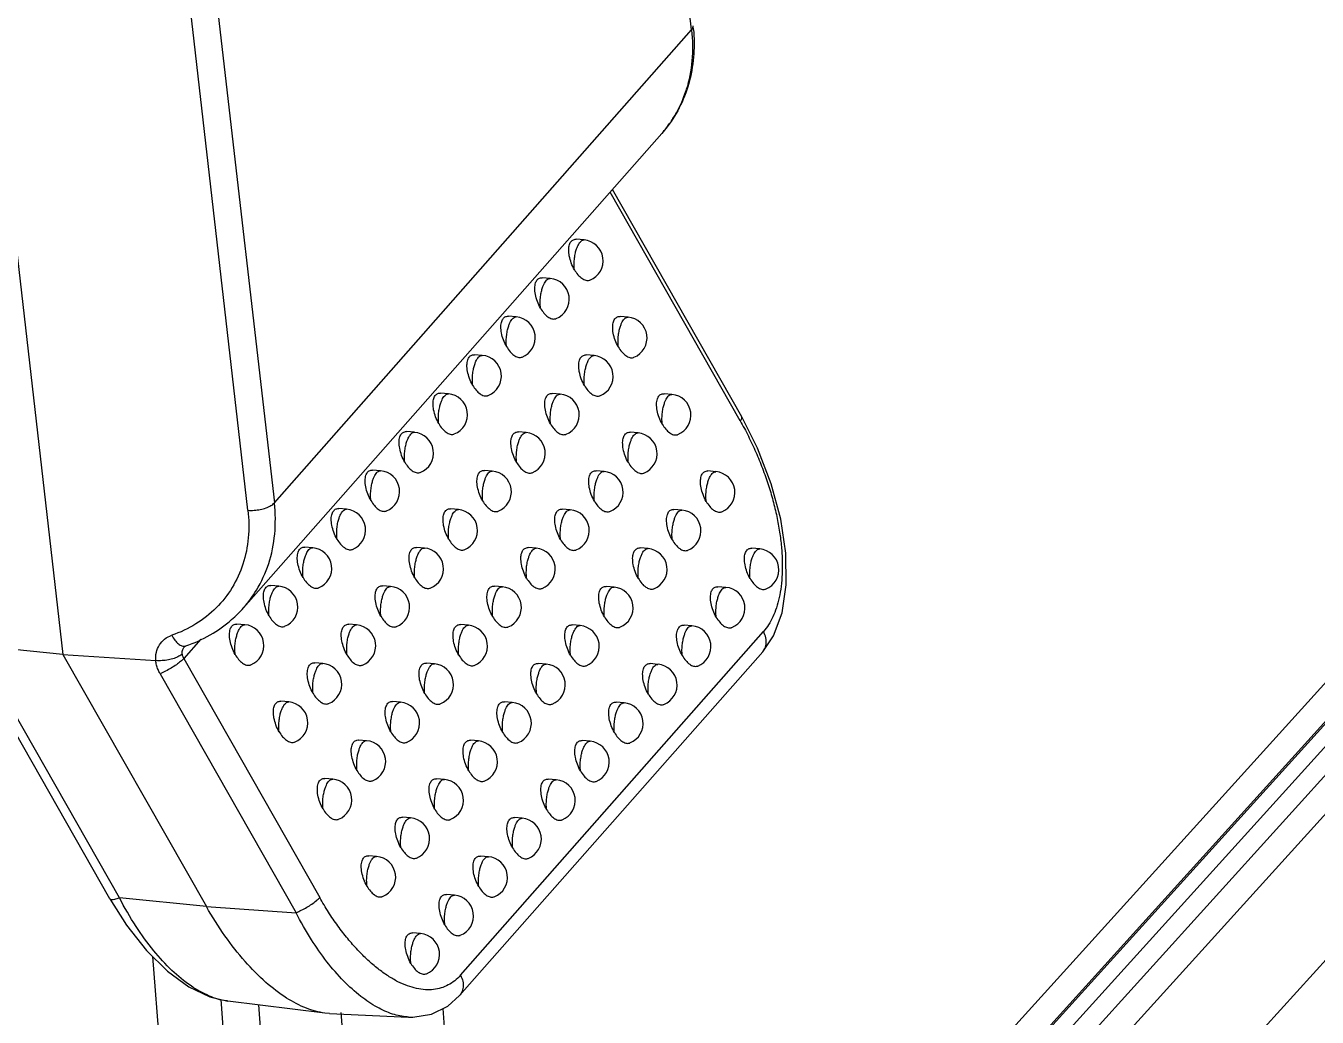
# Model space of a CAD drawing. Header units: millimetres. Extents: x -1995 to -555, y 489 to 1011.
# Drawn here: x -854.98 to -833.27, y 672.83 to 689.49 of the extents above; entities that cross this region are included whole.
import ezdxf

# ---------------------------------------------------------------- set-up
doc = ezdxf.new("R2010")
doc.units = ezdxf.units.MM

msp = doc.modelspace()

# ---------------------------------------------------------------- linework, layer by layer
at = {"color": 7, "linetype": 'Continuous'}
for p, q in [((-843.79, 689.427), (-845.286, 702.46)), ((-865.265, 640.75), (-816.752, 694.341)), ((-851.247, 681.349), (-852.743, 694.383)), ((-852.299, 694.506), (-850.803, 681.474)), ((-818.271, 694.182), (-865.44, 642.076)), ((-817.825, 694.29), (-865.396, 641.74)), ((-817.509, 694.158), (-865.341, 641.319)), ((-818.555, 693.904), (-865.444, 642.107)), ((-856.08, 693.936), (-854.357, 678.926)), ((-865.519, 642.676), (-819.311, 693.721)), ((-864.982, 638.603), (-816.546, 692.109)), ((-850.803, 681.474), (-843.79, 689.427)), ((-851.32, 679.711), (-844.288, 687.686)), ((-842.945, 682.919), (-845.119, 686.743)), ((-842.972, 682.854), (-845.159, 686.698)), ((-845.596, 685.894), (-845.729, 685.905)), ((-846.166, 685.247), (-846.299, 685.258)), ((-846.736, 684.6), (-846.869, 684.611)), ((-844.857, 684.595), (-844.99, 684.607)), ((-847.307, 683.953), (-847.44, 683.965)), ((-845.427, 683.949), (-845.561, 683.96)), ((-847.877, 683.307), (-848.01, 683.318)), ((-845.998, 683.302), (-846.131, 683.313)), ((-844.119, 683.297), (-844.252, 683.308)), ((-842.678, 682.391), (-842.945, 682.919)), ((-848.447, 682.66), (-848.581, 682.671)), ((-846.568, 682.655), (-846.701, 682.666)), ((-844.689, 682.65), (-844.822, 682.661)), ((-849.018, 682.013), (-849.151, 682.024)), ((-847.139, 682.008), (-847.272, 682.019)), ((-845.259, 682.003), (-845.392, 682.014)), ((-843.38, 681.998), (-843.513, 682.01)), ((-849.588, 681.366), (-849.721, 681.377)), ((-847.709, 681.361), (-847.842, 681.372)), ((-845.83, 681.356), (-845.963, 681.368)), ((-843.951, 681.351), (-844.084, 681.363)), ((-850.159, 680.719), (-850.292, 680.73)), ((-848.279, 680.714), (-848.412, 680.726)), ((-846.4, 680.71), (-846.533, 680.721)), ((-844.521, 680.705), (-844.654, 680.716)), ((-842.642, 680.7), (-842.775, 680.711)), ((-850.729, 680.072), (-850.862, 680.084)), ((-848.85, 680.068), (-848.983, 680.079)), ((-846.97, 680.063), (-847.104, 680.074)), ((-845.091, 680.058), (-845.224, 680.069)), ((-843.212, 680.053), (-843.345, 680.064)), ((-851.299, 679.426), (-851.432, 679.437)), ((-849.42, 679.421), (-849.553, 679.432)), ((-847.541, 679.416), (-847.674, 679.427)), ((-845.662, 679.411), (-845.795, 679.422)), ((-843.782, 679.406), (-843.915, 679.417)), ((-852.038, 679.183), (-852.326, 678.857)), ((-847.675, 673.532), (-842.579, 679.31)), ((-854.357, 678.926), (-856.059, 679.1)), ((-854.357, 678.926), (-851.945, 674.686)), ((-854.357, 678.926), (-852.796, 678.822)), ((-852.315, 679.054), (-852.315, 679.055)), ((-847.689, 673.192), (-842.593, 678.97)), ((-852.326, 678.857), (-850.04, 674.839)), ((-849.99, 678.774), (-850.124, 678.785)), ((-848.111, 678.769), (-848.244, 678.78)), ((-846.232, 678.764), (-846.365, 678.775)), ((-844.353, 678.759), (-844.486, 678.771)), ((-852.724, 678.602), (-850.439, 674.584)), ((-853.569, 674.817), (-855.534, 678.272)), ((-853.408, 674.835), (-855.373, 678.29)), ((-850.561, 678.127), (-850.694, 678.138)), ((-848.682, 678.122), (-848.815, 678.133)), ((-846.802, 678.117), (-846.935, 678.129)), ((-844.923, 678.112), (-845.056, 678.124)), ((-849.252, 677.475), (-849.385, 677.487)), ((-847.373, 677.471), (-847.506, 677.482)), ((-845.494, 677.466), (-845.627, 677.477)), ((-849.822, 676.829), (-849.955, 676.84)), ((-847.943, 676.824), (-848.076, 676.835)), ((-846.064, 676.819), (-846.197, 676.83)), ((-848.513, 676.177), (-848.647, 676.188)), ((-846.634, 676.172), (-846.767, 676.183)), ((-849.084, 675.53), (-849.217, 675.541)), ((-847.205, 675.525), (-847.338, 675.536)), ((-851.945, 674.686), (-853.408, 674.835)), ((-847.775, 674.878), (-847.908, 674.89)), ((-851.945, 674.685), (-850.439, 674.584)), ((-848.345, 674.232), (-848.478, 674.243)), ((-852.849, 673.846), (-851.657, 657.989)), ((-851.703, 673.125), (-850.649, 659.103)), ((-849.955, 672.897), (-851.587, 673.098)), ((-850.065, 659.748), (-851.064, 673.033)), ((-849.877, 672.891), (-849.955, 672.897)), ((-849.877, 672.891), (-848.545, 672.829)), ((-849.685, 672.905), (-848.8, 661.145)), ((-847.208, 662.903), (-847.966, 672.975))]:
    msp.add_line(p, q, dxfattribs=at)
for points in [[(-842.593, 678.97), (-842.413, 679.236), (-842.267, 679.626), (-842.196, 680.096), (-842.203, 680.627), (-842.289, 681.201), (-842.448, 681.796), (-842.678, 682.391)], [(-852.315, 679.054), (-852.311, 679.059), (-852.297, 679.067), (-852.293, 679.068)], [(-853.569, 674.817), (-853.29, 674.375), (-852.955, 673.95), (-852.602, 673.601), (-852.242, 673.339), (-851.886, 673.169), (-851.587, 673.097)], [(-848.546, 672.829), (-848.472, 672.828), (-848.16, 672.879), (-847.888, 673.014), (-847.689, 673.192)]]:
    msp.add_lwpolyline(points, dxfattribs=at)
for centre, radius, start, end in [((-846.511, 689.179), 2.765, 5.1708, 6.5408), ((-845.866, 689.043), 2.084, 331.0359, 341.9471), ((-845.928, 689.065), 2.15, 341.8912, 342.5588), ((-845.776, 688.995), 1.982, 325.642, 330.9786), ((-845.766, 688.988), 1.97, 318.6183, 325.645), ((-845.625, 685.545), 0.35, 291.4198, 85.1781), ((-846.195, 684.898), 0.35, 291.4198, 85.1781), ((-846.766, 684.251), 0.35, 291.4198, 85.1781), ((-844.887, 684.247), 0.35, 291.4198, 85.1781), ((-847.336, 683.605), 0.35, 291.4198, 85.1781), ((-845.457, 683.6), 0.35, 291.4198, 85.1781), ((-847.906, 682.958), 0.35, 291.4198, 85.1781), ((-846.027, 682.953), 0.35, 291.4198, 85.1781), ((-844.148, 682.948), 0.35, 291.4198, 85.1781), ((-848.477, 682.311), 0.35, 291.4198, 85.1781), ((-846.598, 682.306), 0.35, 291.4198, 85.1781), ((-844.718, 682.301), 0.35, 291.4198, 85.1781), ((-849.047, 681.664), 0.35, 291.4198, 85.1781), ((-847.168, 681.659), 0.35, 291.4198, 85.1781), ((-845.289, 681.654), 0.35, 291.4198, 85.1781), ((-843.41, 681.65), 0.35, 291.4198, 85.1781), ((-849.618, 681.017), 0.35, 291.4198, 85.1781), ((-847.738, 681.012), 0.35, 291.4198, 85.1781), ((-845.859, 681.008), 0.35, 291.4198, 85.1781), ((-843.98, 681.003), 0.35, 291.4198, 85.1781), ((-850.188, 680.37), 0.35, 291.4198, 85.1781), ((-848.309, 680.366), 0.35, 291.4198, 85.1781), ((-846.43, 680.361), 0.35, 291.4198, 85.1781), ((-844.55, 680.356), 0.35, 291.4198, 85.1781), ((-842.671, 680.351), 0.35, 291.4198, 85.1781), ((-850.758, 679.724), 0.35, 291.4198, 85.1781), ((-848.879, 679.719), 0.35, 291.4198, 85.1781), ((-847, 679.714), 0.35, 291.4198, 85.1781), ((-845.121, 679.709), 0.35, 291.4198, 85.1781), ((-843.241, 679.704), 0.35, 291.4198, 85.1781), ((-851.329, 679.077), 0.35, 291.4198, 85.1781), ((-849.449, 679.072), 0.35, 291.4198, 85.1781), ((-847.57, 679.067), 0.35, 291.4198, 85.1781), ((-845.691, 679.062), 0.35, 291.4198, 85.1781), ((-843.812, 679.057), 0.35, 291.4198, 85.1781), ((-850.02, 678.425), 0.35, 291.4198, 85.1781), ((-848.141, 678.42), 0.35, 291.4198, 85.1781), ((-846.261, 678.415), 0.35, 291.4198, 85.1781), ((-844.382, 678.411), 0.35, 291.4198, 85.1781), ((-850.59, 677.778), 0.35, 291.4198, 85.1781), ((-848.711, 677.773), 0.35, 291.4198, 85.1781), ((-846.832, 677.769), 0.35, 291.4198, 85.1781), ((-844.953, 677.764), 0.35, 291.4198, 85.1781), ((-849.281, 677.127), 0.35, 291.4198, 85.1781), ((-847.402, 677.122), 0.35, 291.4198, 85.1781), ((-845.523, 677.117), 0.35, 291.4198, 85.1781), ((-849.852, 676.48), 0.35, 291.4198, 85.1781), ((-847.973, 676.475), 0.35, 291.4198, 85.1781), ((-846.093, 676.47), 0.35, 291.4198, 85.1781), ((-848.543, 675.828), 0.35, 291.4198, 85.1781), ((-846.664, 675.823), 0.35, 291.4198, 85.1781), ((-849.113, 675.181), 0.35, 291.4198, 85.1781), ((-847.234, 675.176), 0.35, 291.4198, 85.1781), ((-847.804, 674.53), 0.35, 291.4198, 85.1781), ((-848.375, 673.883), 0.35, 291.4198, 85.1781)]:
    msp.add_arc(centre, radius, start, end, dxfattribs=at)
for points, start_tangent, end_tangent in [([(-843.757, 689.428), (-843.751, 689.023), (-843.822, 688.575), (-843.972, 688.163), (-844.196, 687.797), (-844.29, 687.684)], (0.090103, -0.995932), (-0.662407, -0.749144)), ([(-843.79, 689.427), (-843.782, 688.905), (-843.877, 688.421)], (0.113988, -0.993482), (-0.29973, -0.954024)), ([(-843.79, 689.427), (-843.765, 689.474), (-843.764, 689.494)], (0.661388, 0.750044), (-0.118941, 0.992901)), ([(-845.758, 685.394), (-845.811, 685.507), (-845.844, 685.625), (-845.854, 685.732), (-845.84, 685.819), (-845.808, 685.876), (-845.759, 685.903), (-845.729, 685.905)], (-0.494358, 0.869258), (0.996201, -0.087083)), ([(-845.758, 685.394), (-845.763, 685.493), (-845.756, 685.591), (-845.742, 685.675), (-845.723, 685.743), (-845.702, 685.794), (-845.681, 685.833), (-845.658, 685.864), (-845.632, 685.885), (-845.602, 685.894), (-845.596, 685.894)], (-0.109024, 0.994039), (0.996379, -0.085018)), ([(-846.328, 684.747), (-846.381, 684.86), (-846.414, 684.978), (-846.424, 685.086), (-846.411, 685.172), (-846.378, 685.229), (-846.33, 685.257), (-846.299, 685.258)], (-0.494358, 0.869258), (0.996201, -0.087083)), ([(-846.328, 684.747), (-846.333, 684.847), (-846.327, 684.944), (-846.312, 685.028), (-846.293, 685.096), (-846.273, 685.147), (-846.251, 685.187), (-846.228, 685.217), (-846.202, 685.238), (-846.173, 685.247), (-846.166, 685.247)], (-0.109024, 0.994039), (0.996379, -0.085018)), ([(-845.758, 685.394), (-845.699, 685.31), (-845.633, 685.249), (-845.567, 685.216), (-845.506, 685.216), (-845.497, 685.219)], (0.494358, -0.869258), (0.928228, 0.372011)), ([(-846.899, 684.101), (-846.952, 684.214), (-846.985, 684.331), (-846.994, 684.439), (-846.981, 684.525), (-846.948, 684.582), (-846.9, 684.61), (-846.869, 684.611)], (-0.494358, 0.869258), (0.996201, -0.087083)), ([(-846.899, 684.101), (-846.904, 684.2), (-846.897, 684.297), (-846.882, 684.381), (-846.863, 684.449), (-846.843, 684.501), (-846.822, 684.54), (-846.798, 684.57), (-846.773, 684.591), (-846.743, 684.6), (-846.736, 684.6)], (-0.109024, 0.994039), (0.996379, -0.085018)), ([(-846.328, 684.747), (-846.27, 684.663), (-846.204, 684.602), (-846.137, 684.57), (-846.076, 684.569), (-846.068, 684.572)], (0.494358, -0.869258), (0.928228, 0.372011)), ([(-845.02, 684.096), (-845.072, 684.209), (-845.105, 684.326), (-845.115, 684.434), (-845.102, 684.52), (-845.069, 684.578), (-845.021, 684.605), (-844.99, 684.607)], (-0.494358, 0.869258), (0.996201, -0.087083)), ([(-845.02, 684.096), (-845.024, 684.195), (-845.018, 684.292), (-845.003, 684.376), (-844.984, 684.444), (-844.964, 684.496), (-844.942, 684.535), (-844.919, 684.565), (-844.893, 684.586), (-844.864, 684.595), (-844.857, 684.595)], (-0.109024, 0.994039), (0.996379, -0.085018)), ([(-847.469, 683.454), (-847.522, 683.567), (-847.555, 683.685), (-847.565, 683.792), (-847.552, 683.878), (-847.519, 683.936), (-847.47, 683.963), (-847.44, 683.965)], (-0.494358, 0.869258), (0.996201, -0.087083)), ([(-847.469, 683.454), (-847.474, 683.553), (-847.467, 683.651), (-847.453, 683.735), (-847.434, 683.802), (-847.413, 683.854), (-847.392, 683.893), (-847.369, 683.923), (-847.343, 683.944), (-847.314, 683.954), (-847.307, 683.953)], (-0.109024, 0.994039), (0.996379, -0.085018)), ([(-846.899, 684.101), (-846.84, 684.016), (-846.774, 683.955), (-846.708, 683.923), (-846.647, 683.923), (-846.638, 683.926)], (0.494358, -0.869258), (0.928228, 0.372011)), ([(-845.59, 683.449), (-845.643, 683.562), (-845.676, 683.68), (-845.686, 683.787), (-845.672, 683.873), (-845.64, 683.931), (-845.591, 683.958), (-845.561, 683.96)], (-0.494358, 0.869258), (0.996201, -0.087083)), ([(-845.59, 683.449), (-845.595, 683.548), (-845.588, 683.646), (-845.573, 683.73), (-845.554, 683.797), (-845.534, 683.849), (-845.513, 683.888), (-845.49, 683.918), (-845.464, 683.939), (-845.434, 683.949), (-845.427, 683.949)], (-0.109024, 0.994039), (0.996379, -0.085018)), ([(-845.02, 684.096), (-844.961, 684.011), (-844.895, 683.95), (-844.828, 683.918), (-844.767, 683.918), (-844.759, 683.921)], (0.494358, -0.869258), (0.928228, 0.372011)), ([(-848.04, 682.807), (-848.092, 682.92), (-848.125, 683.038), (-848.135, 683.145), (-848.122, 683.231), (-848.089, 683.289), (-848.041, 683.316), (-848.01, 683.318)], (-0.494358, 0.869258), (0.996201, -0.087083)), ([(-848.04, 682.807), (-848.044, 682.906), (-848.038, 683.004), (-848.023, 683.088), (-848.004, 683.155), (-847.984, 683.207), (-847.962, 683.246), (-847.939, 683.276), (-847.913, 683.297), (-847.884, 683.307), (-847.877, 683.307)], (-0.109024, 0.994039), (0.996379, -0.085018)), ([(-847.469, 683.454), (-847.41, 683.369), (-847.345, 683.308), (-847.278, 683.276), (-847.217, 683.276), (-847.208, 683.279)], (0.494358, -0.869258), (0.928228, 0.372011)), ([(-846.16, 682.802), (-846.213, 682.915), (-846.246, 683.033), (-846.256, 683.14), (-846.243, 683.227), (-846.21, 683.284), (-846.162, 683.311), (-846.131, 683.313)], (-0.494358, 0.869258), (0.996201, -0.087083)), ([(-846.16, 682.802), (-846.165, 682.901), (-846.158, 682.999), (-846.144, 683.083), (-846.125, 683.151), (-846.104, 683.202), (-846.083, 683.241), (-846.06, 683.271), (-846.034, 683.293), (-846.005, 683.302), (-845.998, 683.302)], (-0.109024, 0.994039), (0.996379, -0.085018)), ([(-845.59, 683.449), (-845.531, 683.364), (-845.465, 683.303), (-845.399, 683.271), (-845.338, 683.271), (-845.329, 683.274)], (0.494358, -0.869258), (0.928228, 0.372011)), ([(-844.281, 682.797), (-844.334, 682.91), (-844.367, 683.028), (-844.377, 683.135), (-844.363, 683.222), (-844.331, 683.279), (-844.282, 683.306), (-844.252, 683.308)], (-0.494358, 0.869258), (0.996201, -0.087083)), ([(-844.281, 682.797), (-844.286, 682.896), (-844.279, 682.994), (-844.265, 683.078), (-844.246, 683.146), (-844.225, 683.197), (-844.204, 683.236), (-844.181, 683.267), (-844.155, 683.288), (-844.125, 683.297), (-844.119, 683.297)], (-0.109024, 0.994039), (0.996379, -0.085018)), ([(-848.04, 682.807), (-847.981, 682.722), (-847.915, 682.661), (-847.848, 682.629), (-847.787, 682.629), (-847.779, 682.632)], (0.494358, -0.869258), (0.928228, 0.372011)), ([(-842.972, 682.854), (-842.945, 682.894), (-842.945, 682.919)], (0.661388, 0.750044), (-0.419893, 0.907574)), ([(-842.972, 682.854), (-842.834, 682.596), (-842.708, 682.328), (-842.597, 682.055), (-842.5, 681.782), (-842.42, 681.511), (-842.356, 681.243), (-842.309, 680.984), (-842.278, 680.736), (-842.264, 680.499), (-842.266, 680.277), (-842.284, 680.07), (-842.316, 679.881), (-842.362, 679.71), (-842.422, 679.557), (-842.495, 679.423), (-842.579, 679.31)], (0.494342, -0.869268), (-0.661387, -0.750045)), ([(-848.61, 682.16), (-848.663, 682.273), (-848.696, 682.391), (-848.706, 682.498), (-848.692, 682.585), (-848.659, 682.642), (-848.611, 682.669), (-848.581, 682.671)], (-0.494358, 0.869258), (0.996201, -0.087083)), ([(-848.61, 682.16), (-848.615, 682.259), (-848.608, 682.357), (-848.593, 682.441), (-848.574, 682.509), (-848.554, 682.56), (-848.533, 682.599), (-848.509, 682.629), (-848.484, 682.651), (-848.454, 682.66), (-848.447, 682.66)], (-0.109024, 0.994039), (0.996379, -0.085018)), ([(-846.731, 682.155), (-846.783, 682.268), (-846.817, 682.386), (-846.826, 682.493), (-846.813, 682.58), (-846.78, 682.637), (-846.732, 682.664), (-846.701, 682.666)], (-0.494358, 0.869258), (0.996201, -0.087083)), ([(-846.731, 682.155), (-846.735, 682.254), (-846.729, 682.352), (-846.714, 682.436), (-846.695, 682.504), (-846.675, 682.555), (-846.653, 682.594), (-846.63, 682.625), (-846.604, 682.646), (-846.575, 682.655), (-846.568, 682.655)], (-0.109024, 0.994039), (0.996379, -0.085018)), ([(-846.16, 682.802), (-846.101, 682.717), (-846.036, 682.656), (-845.969, 682.624), (-845.908, 682.624), (-845.899, 682.627)], (0.494358, -0.869258), (0.928228, 0.372011)), ([(-844.851, 682.15), (-844.904, 682.263), (-844.937, 682.381), (-844.947, 682.488), (-844.934, 682.575), (-844.901, 682.632), (-844.853, 682.659), (-844.822, 682.661)], (-0.494358, 0.869258), (0.996201, -0.087083)), ([(-844.851, 682.15), (-844.856, 682.25), (-844.85, 682.347), (-844.835, 682.431), (-844.816, 682.499), (-844.796, 682.55), (-844.774, 682.589), (-844.751, 682.62), (-844.725, 682.641), (-844.696, 682.65), (-844.689, 682.65)], (-0.109024, 0.994039), (0.996379, -0.085018)), ([(-844.281, 682.797), (-844.222, 682.713), (-844.156, 682.652), (-844.09, 682.619), (-844.029, 682.619), (-844.02, 682.622)], (0.494358, -0.869258), (0.928228, 0.372011)), ([(-848.61, 682.16), (-848.551, 682.076), (-848.485, 682.014), (-848.419, 681.982), (-848.358, 681.982), (-848.349, 681.985)], (0.494358, -0.869258), (0.928228, 0.372011)), ([(-846.731, 682.155), (-846.672, 682.071), (-846.606, 682.01), (-846.539, 681.977), (-846.479, 681.977), (-846.47, 681.98)], (0.494358, -0.869258), (0.928228, 0.372011)), ([(-849.18, 681.513), (-849.233, 681.626), (-849.266, 681.744), (-849.276, 681.851), (-849.263, 681.938), (-849.23, 681.995), (-849.181, 682.022), (-849.151, 682.024)], (-0.494358, 0.869258), (0.996201, -0.087083)), ([(-849.18, 681.513), (-849.185, 681.612), (-849.178, 681.71), (-849.164, 681.794), (-849.145, 681.862), (-849.124, 681.913), (-849.103, 681.952), (-849.08, 681.983), (-849.054, 682.004), (-849.025, 682.013), (-849.018, 682.013)], (-0.109024, 0.994039), (0.996379, -0.085018)), ([(-847.301, 681.508), (-847.354, 681.621), (-847.387, 681.739), (-847.397, 681.847), (-847.383, 681.933), (-847.351, 681.99), (-847.302, 682.018), (-847.272, 682.019)], (-0.494358, 0.869258), (0.996201, -0.087083)), ([(-847.301, 681.508), (-847.306, 681.608), (-847.299, 681.705), (-847.285, 681.789), (-847.266, 681.857), (-847.245, 681.908), (-847.224, 681.948), (-847.201, 681.978), (-847.175, 681.999), (-847.145, 682.008), (-847.139, 682.008)], (-0.109024, 0.994039), (0.996379, -0.085018)), ([(-845.422, 681.503), (-845.475, 681.617), (-845.508, 681.734), (-845.517, 681.842), (-845.504, 681.928), (-845.471, 681.985), (-845.423, 682.013), (-845.392, 682.014)], (-0.494358, 0.869258), (0.996201, -0.087083)), ([(-845.422, 681.503), (-845.427, 681.603), (-845.42, 681.7), (-845.405, 681.784), (-845.386, 681.852), (-845.366, 681.903), (-845.345, 681.943), (-845.321, 681.973), (-845.296, 681.994), (-845.266, 682.003), (-845.259, 682.003)], (-0.109024, 0.994039), (0.996379, -0.085018)), ([(-844.851, 682.15), (-844.793, 682.066), (-844.727, 682.005), (-844.66, 681.973), (-844.599, 681.972), (-844.591, 681.975)], (0.494358, -0.869258), (0.928228, 0.372011)), ([(-843.543, 681.499), (-843.595, 681.612), (-843.629, 681.729), (-843.638, 681.837), (-843.625, 681.923), (-843.592, 681.981), (-843.544, 682.008), (-843.513, 682.01)], (-0.494358, 0.869258), (0.996201, -0.087083)), ([(-843.543, 681.499), (-843.547, 681.598), (-843.541, 681.695), (-843.526, 681.779), (-843.507, 681.847), (-843.487, 681.899), (-843.465, 681.938), (-843.442, 681.968), (-843.416, 681.989), (-843.387, 681.998), (-843.38, 681.998)], (-0.109024, 0.994039), (0.996379, -0.085018)), ([(-849.18, 681.513), (-849.121, 681.429), (-849.056, 681.368), (-848.989, 681.335), (-848.928, 681.335), (-848.919, 681.338)], (0.494358, -0.869258), (0.928228, 0.372011)), ([(-847.301, 681.508), (-847.242, 681.424), (-847.176, 681.363), (-847.11, 681.331), (-847.049, 681.33), (-847.04, 681.333)], (0.494358, -0.869258), (0.928228, 0.372011)), ([(-851.247, 681.349), (-851.241, 680.885), (-851.331, 680.446), (-851.514, 680.049), (-851.781, 679.709), (-852.124, 679.438), (-852.528, 679.247)], (0.113891, -0.993493), (-0.945886, -0.3245)), ([(-851.32, 679.712), (-851.105, 680.004), (-850.898, 680.453), (-850.797, 680.95), (-850.803, 681.474)], (0.661214, 0.750198), (-0.114037, 0.993476)), ([(-851.247, 681.349), (-851.143, 681.349), (-851.04, 681.363), (-850.943, 681.39), (-850.861, 681.428), (-850.803, 681.474)], (0.997766, -0.066802), (0.661388, 0.750044)), ([(-849.751, 680.866), (-849.803, 680.979), (-849.837, 681.097), (-849.846, 681.205), (-849.833, 681.291), (-849.8, 681.348), (-849.752, 681.376), (-849.721, 681.377)], (-0.494358, 0.869258), (0.996201, -0.087083)), ([(-849.751, 680.866), (-849.755, 680.966), (-849.749, 681.063), (-849.734, 681.147), (-849.715, 681.215), (-849.695, 681.266), (-849.673, 681.306), (-849.65, 681.336), (-849.624, 681.357), (-849.595, 681.366), (-849.588, 681.366)], (-0.109024, 0.994039), (0.996379, -0.085018)), ([(-847.871, 680.862), (-847.924, 680.975), (-847.957, 681.092), (-847.967, 681.2), (-847.954, 681.286), (-847.921, 681.343), (-847.873, 681.371), (-847.842, 681.372)], (-0.494358, 0.869258), (0.996201, -0.087083)), ([(-847.871, 680.862), (-847.876, 680.961), (-847.87, 681.058), (-847.855, 681.142), (-847.836, 681.21), (-847.815, 681.262), (-847.794, 681.301), (-847.771, 681.331), (-847.745, 681.352), (-847.716, 681.361), (-847.709, 681.361)], (-0.109024, 0.994039), (0.996379, -0.085018)), ([(-845.992, 680.857), (-846.045, 680.97), (-846.078, 681.087), (-846.088, 681.195), (-846.075, 681.281), (-846.042, 681.339), (-845.993, 681.366), (-845.963, 681.368)], (-0.494358, 0.869258), (0.996201, -0.087083)), ([(-845.992, 680.857), (-845.997, 680.956), (-845.99, 681.053), (-845.976, 681.137), (-845.957, 681.205), (-845.936, 681.257), (-845.915, 681.296), (-845.892, 681.326), (-845.866, 681.347), (-845.837, 681.356), (-845.83, 681.356)], (-0.109024, 0.994039), (0.996379, -0.085018)), ([(-845.422, 681.503), (-845.363, 681.419), (-845.297, 681.358), (-845.231, 681.326), (-845.17, 681.326), (-845.161, 681.329)], (0.494358, -0.869258), (0.928228, 0.372011)), ([(-844.113, 680.852), (-844.166, 680.965), (-844.199, 681.083), (-844.209, 681.19), (-844.195, 681.276), (-844.163, 681.334), (-844.114, 681.361), (-844.084, 681.363)], (-0.494358, 0.869258), (0.996201, -0.087083)), ([(-844.113, 680.852), (-844.118, 680.951), (-844.111, 681.049), (-844.096, 681.133), (-844.078, 681.2), (-844.057, 681.252), (-844.036, 681.291), (-844.013, 681.321), (-843.987, 681.342), (-843.957, 681.352), (-843.951, 681.351)], (-0.109024, 0.994039), (0.996379, -0.085018)), ([(-843.543, 681.499), (-843.484, 681.414), (-843.418, 681.353), (-843.351, 681.321), (-843.29, 681.321), (-843.282, 681.324)], (0.494358, -0.869258), (0.928228, 0.372011)), ([(-849.751, 680.866), (-849.692, 680.782), (-849.626, 680.721), (-849.559, 680.689), (-849.498, 680.689), (-849.49, 680.692)], (0.494358, -0.869258), (0.928228, 0.372011)), ([(-847.871, 680.862), (-847.813, 680.777), (-847.747, 680.716), (-847.68, 680.684), (-847.619, 680.684), (-847.611, 680.687)], (0.494358, -0.869258), (0.928228, 0.372011)), ([(-845.992, 680.857), (-845.933, 680.772), (-845.868, 680.711), (-845.801, 680.679), (-845.74, 680.679), (-845.731, 680.682)], (0.494358, -0.869258), (0.928228, 0.372011)), ([(-850.321, 680.22), (-850.374, 680.333), (-850.407, 680.45), (-850.417, 680.558), (-850.403, 680.644), (-850.371, 680.702), (-850.322, 680.729), (-850.292, 680.73)], (-0.494358, 0.869258), (0.996201, -0.087083)), ([(-850.321, 680.22), (-850.326, 680.319), (-850.319, 680.416), (-850.305, 680.5), (-850.286, 680.568), (-850.265, 680.62), (-850.244, 680.659), (-850.221, 680.689), (-850.195, 680.71), (-850.165, 680.719), (-850.159, 680.719)], (-0.109024, 0.994039), (0.996379, -0.085018)), ([(-848.442, 680.215), (-848.495, 680.328), (-848.528, 680.446), (-848.537, 680.553), (-848.524, 680.639), (-848.491, 680.697), (-848.443, 680.724), (-848.412, 680.726)], (-0.494358, 0.869258), (0.996201, -0.087083)), ([(-848.442, 680.215), (-848.447, 680.314), (-848.44, 680.412), (-848.425, 680.496), (-848.406, 680.563), (-848.386, 680.615), (-848.365, 680.654), (-848.341, 680.684), (-848.316, 680.705), (-848.286, 680.715), (-848.279, 680.714)], (-0.109024, 0.994039), (0.996379, -0.085018)), ([(-846.563, 680.21), (-846.615, 680.323), (-846.648, 680.441), (-846.658, 680.548), (-846.645, 680.634), (-846.612, 680.692), (-846.564, 680.719), (-846.533, 680.721)], (-0.494358, 0.869258), (0.996201, -0.087083)), ([(-846.563, 680.21), (-846.567, 680.309), (-846.561, 680.407), (-846.546, 680.491), (-846.527, 680.558), (-846.507, 680.61), (-846.485, 680.649), (-846.462, 680.679), (-846.436, 680.7), (-846.407, 680.71), (-846.4, 680.71)], (-0.109024, 0.994039), (0.996379, -0.085018)), ([(-844.683, 680.205), (-844.736, 680.318), (-844.769, 680.436), (-844.779, 680.543), (-844.766, 680.629), (-844.733, 680.687), (-844.685, 680.714), (-844.654, 680.716)], (-0.494358, 0.869258), (0.996201, -0.087083)), ([(-844.683, 680.205), (-844.688, 680.304), (-844.681, 680.402), (-844.667, 680.486), (-844.648, 680.554), (-844.627, 680.605), (-844.606, 680.644), (-844.583, 680.674), (-844.557, 680.696), (-844.528, 680.705), (-844.521, 680.705)], (-0.109024, 0.994039), (0.996379, -0.085018)), ([(-844.113, 680.852), (-844.054, 680.767), (-843.988, 680.706), (-843.922, 680.674), (-843.861, 680.674), (-843.852, 680.677)], (0.494358, -0.869258), (0.928228, 0.372011)), ([(-842.804, 680.2), (-842.857, 680.313), (-842.89, 680.431), (-842.9, 680.538), (-842.886, 680.625), (-842.854, 680.682), (-842.805, 680.709), (-842.775, 680.711)], (-0.494358, 0.869258), (0.996201, -0.087083)), ([(-842.804, 680.2), (-842.809, 680.299), (-842.802, 680.397), (-842.788, 680.481), (-842.769, 680.549), (-842.748, 680.6), (-842.727, 680.639), (-842.704, 680.669), (-842.678, 680.691), (-842.648, 680.7), (-842.642, 680.7)], (-0.109024, 0.994039), (0.996379, -0.085018)), ([(-850.321, 680.22), (-850.262, 680.135), (-850.196, 680.074), (-850.13, 680.042), (-850.069, 680.042), (-850.06, 680.045)], (0.494358, -0.869258), (0.928228, 0.372011)), ([(-848.442, 680.215), (-848.383, 680.13), (-848.317, 680.069), (-848.251, 680.037), (-848.19, 680.037), (-848.181, 680.04)], (0.494358, -0.869258), (0.928228, 0.372011)), ([(-846.563, 680.21), (-846.504, 680.125), (-846.438, 680.064), (-846.371, 680.032), (-846.31, 680.032), (-846.302, 680.035)], (0.494358, -0.869258), (0.928228, 0.372011)), ([(-844.683, 680.205), (-844.625, 680.12), (-844.559, 680.059), (-844.492, 680.027), (-844.431, 680.027), (-844.422, 680.03)], (0.494358, -0.869258), (0.928228, 0.372011)), ([(-850.891, 679.573), (-850.944, 679.686), (-850.977, 679.804), (-850.987, 679.911), (-850.974, 679.997), (-850.941, 680.055), (-850.893, 680.082), (-850.862, 680.084)], (-0.494358, 0.869258), (0.996201, -0.087083)), ([(-850.891, 679.573), (-850.896, 679.672), (-850.889, 679.77), (-850.875, 679.854), (-850.856, 679.921), (-850.835, 679.973), (-850.814, 680.012), (-850.791, 680.042), (-850.765, 680.063), (-850.736, 680.073), (-850.729, 680.072)], (-0.109024, 0.994039), (0.996379, -0.085018)), ([(-849.012, 679.568), (-849.065, 679.681), (-849.098, 679.799), (-849.108, 679.906), (-849.095, 679.992), (-849.062, 680.05), (-849.013, 680.077), (-848.983, 680.079)], (-0.494358, 0.869258), (0.996201, -0.087083)), ([(-849.012, 679.568), (-849.017, 679.667), (-849.01, 679.765), (-848.996, 679.849), (-848.977, 679.916), (-848.956, 679.968), (-848.935, 680.007), (-848.912, 680.037), (-848.886, 680.058), (-848.857, 680.068), (-848.85, 680.068)], (-0.109024, 0.994039), (0.996379, -0.085018)), ([(-847.133, 679.563), (-847.186, 679.676), (-847.219, 679.794), (-847.229, 679.901), (-847.215, 679.988), (-847.183, 680.045), (-847.134, 680.072), (-847.104, 680.074)], (-0.494358, 0.869258), (0.996201, -0.087083)), ([(-847.133, 679.563), (-847.138, 679.662), (-847.131, 679.76), (-847.116, 679.844), (-847.097, 679.912), (-847.077, 679.963), (-847.056, 680.002), (-847.033, 680.032), (-847.007, 680.054), (-846.977, 680.063), (-846.97, 680.063)], (-0.109024, 0.994039), (0.996379, -0.085018)), ([(-845.254, 679.558), (-845.306, 679.671), (-845.34, 679.789), (-845.349, 679.896), (-845.336, 679.983), (-845.303, 680.04), (-845.255, 680.067), (-845.224, 680.069)], (-0.494358, 0.869258), (0.996201, -0.087083)), ([(-845.254, 679.558), (-845.258, 679.657), (-845.252, 679.755), (-845.237, 679.839), (-845.218, 679.907), (-845.198, 679.958), (-845.176, 679.997), (-845.153, 680.028), (-845.127, 680.049), (-845.098, 680.058), (-845.091, 680.058)], (-0.109024, 0.994039), (0.996379, -0.085018)), ([(-843.375, 679.553), (-843.427, 679.666), (-843.46, 679.784), (-843.47, 679.891), (-843.457, 679.978), (-843.424, 680.035), (-843.376, 680.062), (-843.345, 680.064)], (-0.494358, 0.869258), (0.996201, -0.087083)), ([(-843.375, 679.553), (-843.379, 679.652), (-843.373, 679.75), (-843.358, 679.834), (-843.339, 679.902), (-843.319, 679.953), (-843.297, 679.992), (-843.274, 680.023), (-843.248, 680.044), (-843.219, 680.053), (-843.212, 680.053)], (-0.109024, 0.994039), (0.996379, -0.085018)), ([(-842.804, 680.2), (-842.745, 680.116), (-842.679, 680.054), (-842.613, 680.022), (-842.552, 680.022), (-842.543, 680.025)], (0.494358, -0.869258), (0.928228, 0.372011)), ([(-852.293, 679.068), (-851.881, 679.254), (-851.521, 679.511), (-851.322, 679.709)], (0.945867, 0.324553), (0.662505, 0.749058)), ([(-850.891, 679.573), (-850.833, 679.488), (-850.767, 679.427), (-850.7, 679.395), (-850.639, 679.395), (-850.631, 679.398)], (0.494358, -0.869258), (0.928228, 0.372011)), ([(-849.012, 679.568), (-848.953, 679.483), (-848.888, 679.422), (-848.821, 679.39), (-848.76, 679.39), (-848.751, 679.393)], (0.494358, -0.869258), (0.928228, 0.372011)), ([(-847.133, 679.563), (-847.074, 679.478), (-847.008, 679.417), (-846.942, 679.385), (-846.881, 679.385), (-846.872, 679.388)], (0.494358, -0.869258), (0.928228, 0.372011)), ([(-845.254, 679.558), (-845.195, 679.474), (-845.129, 679.413), (-845.063, 679.38), (-845.002, 679.38), (-844.993, 679.383)], (0.494358, -0.869258), (0.928228, 0.372011)), ([(-843.375, 679.553), (-843.316, 679.469), (-843.25, 679.408), (-843.183, 679.376), (-843.122, 679.375), (-843.114, 679.378)], (0.494358, -0.869258), (0.928228, 0.372011)), ([(-851.462, 678.926), (-851.514, 679.039), (-851.548, 679.157), (-851.557, 679.264), (-851.544, 679.35), (-851.511, 679.408), (-851.463, 679.435), (-851.432, 679.437)], (-0.494358, 0.869258), (0.996201, -0.087083)), ([(-851.462, 678.926), (-851.467, 679.025), (-851.46, 679.123), (-851.445, 679.207), (-851.426, 679.274), (-851.406, 679.326), (-851.384, 679.365), (-851.361, 679.395), (-851.335, 679.416), (-851.306, 679.426), (-851.299, 679.426)], (-0.109024, 0.994039), (0.996379, -0.085018)), ([(-849.583, 678.921), (-849.635, 679.034), (-849.668, 679.152), (-849.678, 679.259), (-849.665, 679.346), (-849.632, 679.403), (-849.584, 679.43), (-849.553, 679.432)], (-0.494358, 0.869258), (0.996201, -0.087083)), ([(-849.583, 678.921), (-849.587, 679.02), (-849.581, 679.118), (-849.566, 679.202), (-849.547, 679.27), (-849.527, 679.321), (-849.505, 679.36), (-849.482, 679.39), (-849.456, 679.412), (-849.427, 679.421), (-849.42, 679.421)], (-0.109024, 0.994039), (0.996379, -0.085018)), ([(-847.703, 678.916), (-847.756, 679.029), (-847.789, 679.147), (-847.799, 679.254), (-847.786, 679.341), (-847.753, 679.398), (-847.705, 679.425), (-847.674, 679.427)], (-0.494358, 0.869258), (0.996201, -0.087083)), ([(-847.703, 678.916), (-847.708, 679.015), (-847.701, 679.113), (-847.687, 679.197), (-847.668, 679.265), (-847.647, 679.316), (-847.626, 679.355), (-847.603, 679.386), (-847.577, 679.407), (-847.548, 679.416), (-847.541, 679.416)], (-0.109024, 0.994039), (0.996379, -0.085018)), ([(-845.824, 678.911), (-845.877, 679.024), (-845.91, 679.142), (-845.92, 679.249), (-845.906, 679.336), (-845.874, 679.393), (-845.825, 679.42), (-845.795, 679.422)], (-0.494358, 0.869258), (0.996201, -0.087083)), ([(-845.824, 678.911), (-845.829, 679.01), (-845.822, 679.108), (-845.808, 679.192), (-845.789, 679.26), (-845.768, 679.311), (-845.747, 679.35), (-845.724, 679.381), (-845.698, 679.402), (-845.668, 679.411), (-845.662, 679.411)], (-0.109024, 0.994039), (0.996379, -0.085018)), ([(-843.945, 678.906), (-843.998, 679.019), (-844.031, 679.137), (-844.041, 679.245), (-844.027, 679.331), (-843.994, 679.388), (-843.946, 679.416), (-843.915, 679.417)], (-0.494358, 0.869258), (0.996201, -0.087083)), ([(-843.945, 678.906), (-843.95, 679.006), (-843.943, 679.103), (-843.928, 679.187), (-843.909, 679.255), (-843.889, 679.306), (-843.868, 679.346), (-843.844, 679.376), (-843.819, 679.397), (-843.789, 679.406), (-843.782, 679.406)], (-0.109024, 0.994039), (0.996379, -0.085018)), ([(-852.796, 678.822), (-852.787, 678.961), (-852.736, 679.085), (-852.648, 679.183), (-852.528, 679.247)], (-0.091872, 0.995771), (0.945814, 0.324709)), ([(-852.528, 679.247), (-852.475, 679.163), (-852.416, 679.103), (-852.356, 679.069), (-852.299, 679.066), (-852.293, 679.068)], (0.464192, -0.885734), (0.94322, 0.33217)), ([(-842.593, 678.97), (-842.567, 679.006), (-842.535, 679.098), (-842.538, 679.202), (-842.579, 679.31)], (0.661224, 0.750188), (-0.494358, 0.869258)), ([(-852.351, 678.938), (-852.407, 678.895), (-852.487, 678.859), (-852.585, 678.834), (-852.691, 678.821), (-852.796, 678.822)], (-0.677663, -0.735372), (-0.997018, 0.077169)), ([(-852.351, 678.938), (-852.344, 679.006), (-852.315, 679.054)], (-0.101149, 0.994871), (0.659625, 0.751595)), ([(-852.326, 678.857), (-852.338, 678.883), (-852.347, 678.91), (-852.351, 678.938)], (-0.49434, 0.869269), (-0.080567, 0.996749)), ([(-851.462, 678.926), (-851.403, 678.841), (-851.337, 678.78), (-851.271, 678.748), (-851.21, 678.748), (-851.201, 678.751)], (0.494358, -0.869258), (0.928228, 0.372011)), ([(-849.583, 678.921), (-849.524, 678.837), (-849.458, 678.775), (-849.391, 678.743), (-849.33, 678.743), (-849.322, 678.746)], (0.494358, -0.869258), (0.928228, 0.372011)), ([(-847.703, 678.916), (-847.644, 678.832), (-847.579, 678.771), (-847.512, 678.738), (-847.451, 678.738), (-847.442, 678.741)], (0.494358, -0.869258), (0.928228, 0.372011)), ([(-845.824, 678.911), (-845.765, 678.827), (-845.699, 678.766), (-845.633, 678.734), (-845.572, 678.733), (-845.563, 678.736)], (0.494358, -0.869258), (0.928228, 0.372011)), ([(-843.945, 678.906), (-843.886, 678.822), (-843.82, 678.761), (-843.754, 678.729), (-843.693, 678.729), (-843.684, 678.732)], (0.494358, -0.869258), (0.928228, 0.372011)), ([(-852.724, 678.602), (-852.759, 678.673), (-852.783, 678.747), (-852.796, 678.822)], (-0.494324, 0.869278), (-0.094553, 0.99552)), ([(-852.326, 678.857), (-852.379, 678.807), (-852.45, 678.753), (-852.536, 678.697), (-852.631, 678.645), (-852.724, 678.602)], (-0.661388, -0.750044), (-0.926608, -0.376028)), ([(-850.153, 678.274), (-850.206, 678.387), (-850.239, 678.505), (-850.249, 678.612), (-850.235, 678.699), (-850.202, 678.756), (-850.154, 678.783), (-850.124, 678.785)], (-0.494358, 0.869258), (0.996201, -0.087083)), ([(-850.153, 678.274), (-850.158, 678.373), (-850.151, 678.471), (-850.136, 678.555), (-850.117, 678.623), (-850.097, 678.674), (-850.076, 678.713), (-850.052, 678.744), (-850.027, 678.765), (-849.997, 678.774), (-849.99, 678.774)], (-0.109024, 0.994039), (0.996379, -0.085018)), ([(-848.274, 678.269), (-848.326, 678.382), (-848.36, 678.5), (-848.369, 678.608), (-848.356, 678.694), (-848.323, 678.751), (-848.275, 678.779), (-848.244, 678.78)], (-0.494358, 0.869258), (0.996201, -0.087083)), ([(-848.274, 678.269), (-848.278, 678.369), (-848.272, 678.466), (-848.257, 678.55), (-848.238, 678.618), (-848.218, 678.669), (-848.196, 678.709), (-848.173, 678.739), (-848.147, 678.76), (-848.118, 678.769), (-848.111, 678.769)], (-0.109024, 0.994039), (0.996379, -0.085018)), ([(-846.394, 678.264), (-846.447, 678.378), (-846.48, 678.495), (-846.49, 678.603), (-846.477, 678.689), (-846.444, 678.746), (-846.396, 678.774), (-846.365, 678.775)], (-0.494358, 0.869258), (0.996201, -0.087083)), ([(-846.394, 678.264), (-846.399, 678.364), (-846.393, 678.461), (-846.378, 678.545), (-846.359, 678.613), (-846.339, 678.664), (-846.317, 678.704), (-846.294, 678.734), (-846.268, 678.755), (-846.239, 678.764), (-846.232, 678.764)], (-0.109024, 0.994039), (0.996379, -0.085018)), ([(-844.515, 678.26), (-844.568, 678.373), (-844.601, 678.49), (-844.611, 678.598), (-844.598, 678.684), (-844.565, 678.742), (-844.516, 678.769), (-844.486, 678.771)], (-0.494358, 0.869258), (0.996201, -0.087083)), ([(-844.515, 678.26), (-844.52, 678.359), (-844.513, 678.456), (-844.499, 678.54), (-844.48, 678.608), (-844.459, 678.66), (-844.438, 678.699), (-844.415, 678.729), (-844.389, 678.75), (-844.36, 678.759), (-844.353, 678.759)], (-0.109024, 0.994039), (0.996379, -0.085018)), ([(-850.153, 678.274), (-850.094, 678.19), (-850.028, 678.129), (-849.962, 678.096), (-849.901, 678.096), (-849.892, 678.099)], (0.494358, -0.869258), (0.928228, 0.372011)), ([(-848.274, 678.269), (-848.215, 678.185), (-848.149, 678.124), (-848.082, 678.092), (-848.022, 678.091), (-848.013, 678.094)], (0.494358, -0.869258), (0.928228, 0.372011)), ([(-846.394, 678.264), (-846.336, 678.18), (-846.27, 678.119), (-846.203, 678.087), (-846.142, 678.087), (-846.134, 678.09)], (0.494358, -0.869258), (0.928228, 0.372011)), ([(-844.515, 678.26), (-844.456, 678.175), (-844.391, 678.114), (-844.324, 678.082), (-844.263, 678.082), (-844.254, 678.085)], (0.494358, -0.869258), (0.928228, 0.372011)), ([(-850.723, 677.627), (-850.776, 677.74), (-850.809, 677.858), (-850.819, 677.966), (-850.806, 678.052), (-850.773, 678.109), (-850.724, 678.137), (-850.694, 678.138)], (-0.494358, 0.869258), (0.996201, -0.087083)), ([(-850.723, 677.627), (-850.728, 677.727), (-850.721, 677.824), (-850.707, 677.908), (-850.688, 677.976), (-850.667, 678.027), (-850.646, 678.067), (-850.623, 678.097), (-850.597, 678.118), (-850.568, 678.127), (-850.561, 678.127)], (-0.109024, 0.994039), (0.996379, -0.085018)), ([(-848.844, 677.623), (-848.897, 677.736), (-848.93, 677.853), (-848.94, 677.961), (-848.926, 678.047), (-848.894, 678.104), (-848.845, 678.132), (-848.815, 678.133)], (-0.494358, 0.869258), (0.996201, -0.087083)), ([(-848.844, 677.623), (-848.849, 677.722), (-848.842, 677.819), (-848.828, 677.903), (-848.809, 677.971), (-848.788, 678.023), (-848.767, 678.062), (-848.744, 678.092), (-848.718, 678.113), (-848.688, 678.122), (-848.682, 678.122)], (-0.109024, 0.994039), (0.996379, -0.085018)), ([(-846.965, 677.618), (-847.018, 677.731), (-847.051, 677.848), (-847.06, 677.956), (-847.047, 678.042), (-847.014, 678.1), (-846.966, 678.127), (-846.935, 678.129)], (-0.494358, 0.869258), (0.996201, -0.087083)), ([(-846.965, 677.618), (-846.97, 677.717), (-846.963, 677.814), (-846.948, 677.898), (-846.929, 677.966), (-846.909, 678.018), (-846.888, 678.057), (-846.864, 678.087), (-846.839, 678.108), (-846.809, 678.117), (-846.802, 678.117)], (-0.109024, 0.994039), (0.996379, -0.085018)), ([(-845.086, 677.613), (-845.138, 677.726), (-845.172, 677.844), (-845.181, 677.951), (-845.168, 678.037), (-845.135, 678.095), (-845.087, 678.122), (-845.056, 678.124)], (-0.494358, 0.869258), (0.996201, -0.087083)), ([(-845.086, 677.613), (-845.09, 677.712), (-845.084, 677.81), (-845.069, 677.894), (-845.05, 677.961), (-845.03, 678.013), (-845.008, 678.052), (-844.985, 678.082), (-844.959, 678.103), (-844.93, 678.113), (-844.923, 678.112)], (-0.109024, 0.994039), (0.996379, -0.085018)), ([(-850.723, 677.627), (-850.664, 677.543), (-850.599, 677.482), (-850.532, 677.45), (-850.471, 677.45), (-850.462, 677.453)], (0.494358, -0.869258), (0.928228, 0.372011)), ([(-848.844, 677.623), (-848.785, 677.538), (-848.719, 677.477), (-848.653, 677.445), (-848.592, 677.445), (-848.583, 677.448)], (0.494358, -0.869258), (0.928228, 0.372011)), ([(-846.965, 677.618), (-846.906, 677.533), (-846.84, 677.472), (-846.774, 677.44), (-846.713, 677.44), (-846.704, 677.443)], (0.494358, -0.869258), (0.928228, 0.372011)), ([(-845.086, 677.613), (-845.027, 677.528), (-844.961, 677.467), (-844.894, 677.435), (-844.833, 677.435), (-844.825, 677.438)], (0.494358, -0.869258), (0.928228, 0.372011)), ([(-849.414, 676.976), (-849.467, 677.089), (-849.5, 677.207), (-849.51, 677.314), (-849.497, 677.4), (-849.464, 677.458), (-849.416, 677.485), (-849.385, 677.487)], (-0.494358, 0.869258), (0.996201, -0.087083)), ([(-849.414, 676.976), (-849.419, 677.075), (-849.413, 677.173), (-849.398, 677.257), (-849.379, 677.324), (-849.358, 677.376), (-849.337, 677.415), (-849.314, 677.445), (-849.288, 677.466), (-849.259, 677.476), (-849.252, 677.475)], (-0.109024, 0.994039), (0.996379, -0.085018)), ([(-847.535, 676.971), (-847.588, 677.084), (-847.621, 677.202), (-847.631, 677.309), (-847.618, 677.395), (-847.585, 677.453), (-847.536, 677.48), (-847.506, 677.482)], (-0.494358, 0.869258), (0.996201, -0.087083)), ([(-847.535, 676.971), (-847.54, 677.07), (-847.533, 677.168), (-847.519, 677.252), (-847.5, 677.319), (-847.479, 677.371), (-847.458, 677.41), (-847.435, 677.44), (-847.409, 677.461), (-847.38, 677.471), (-847.373, 677.471)], (-0.109024, 0.994039), (0.996379, -0.085018)), ([(-845.656, 676.966), (-845.709, 677.079), (-845.742, 677.197), (-845.752, 677.304), (-845.738, 677.39), (-845.706, 677.448), (-845.657, 677.475), (-845.627, 677.477)], (-0.494358, 0.869258), (0.996201, -0.087083)), ([(-845.656, 676.966), (-845.661, 677.065), (-845.654, 677.163), (-845.639, 677.247), (-845.621, 677.315), (-845.6, 677.366), (-845.579, 677.405), (-845.556, 677.435), (-845.53, 677.457), (-845.5, 677.466), (-845.494, 677.466)], (-0.109024, 0.994039), (0.996379, -0.085018)), ([(-849.414, 676.976), (-849.356, 676.891), (-849.29, 676.83), (-849.223, 676.798), (-849.162, 676.798), (-849.154, 676.801)], (0.494358, -0.869258), (0.928228, 0.372011)), ([(-847.535, 676.971), (-847.476, 676.886), (-847.411, 676.825), (-847.344, 676.793), (-847.283, 676.793), (-847.274, 676.796)], (0.494358, -0.869258), (0.928228, 0.372011)), ([(-845.656, 676.966), (-845.597, 676.881), (-845.531, 676.82), (-845.465, 676.788), (-845.404, 676.788), (-845.395, 676.791)], (0.494358, -0.869258), (0.928228, 0.372011)), ([(-849.985, 676.329), (-850.038, 676.442), (-850.071, 676.56), (-850.08, 676.667), (-850.067, 676.753), (-850.034, 676.811), (-849.986, 676.838), (-849.955, 676.84)], (-0.494358, 0.869258), (0.996201, -0.087083)), ([(-849.985, 676.329), (-849.99, 676.428), (-849.983, 676.526), (-849.968, 676.61), (-849.949, 676.677), (-849.929, 676.729), (-849.907, 676.768), (-849.884, 676.798), (-849.859, 676.819), (-849.829, 676.829), (-849.822, 676.829)], (-0.109024, 0.994039), (0.996379, -0.085018)), ([(-848.106, 676.324), (-848.158, 676.437), (-848.191, 676.555), (-848.201, 676.662), (-848.188, 676.749), (-848.155, 676.806), (-848.107, 676.833), (-848.076, 676.835)], (-0.494358, 0.869258), (0.996201, -0.087083)), ([(-848.106, 676.324), (-848.11, 676.423), (-848.104, 676.521), (-848.089, 676.605), (-848.07, 676.673), (-848.05, 676.724), (-848.028, 676.763), (-848.005, 676.793), (-847.979, 676.815), (-847.95, 676.824), (-847.943, 676.824)], (-0.109024, 0.994039), (0.996379, -0.085018)), ([(-846.226, 676.319), (-846.279, 676.432), (-846.312, 676.55), (-846.322, 676.657), (-846.309, 676.744), (-846.276, 676.801), (-846.228, 676.828), (-846.197, 676.83)], (-0.494358, 0.869258), (0.996201, -0.087083)), ([(-846.226, 676.319), (-846.231, 676.418), (-846.224, 676.516), (-846.21, 676.6), (-846.191, 676.668), (-846.17, 676.719), (-846.149, 676.758), (-846.126, 676.789), (-846.1, 676.81), (-846.071, 676.819), (-846.064, 676.819)], (-0.109024, 0.994039), (0.996379, -0.085018)), ([(-849.985, 676.329), (-849.926, 676.244), (-849.86, 676.183), (-849.794, 676.151), (-849.733, 676.151), (-849.724, 676.154)], (0.494358, -0.869258), (0.928228, 0.372011)), ([(-848.106, 676.324), (-848.047, 676.239), (-847.981, 676.178), (-847.914, 676.146), (-847.853, 676.146), (-847.845, 676.149)], (0.494358, -0.869258), (0.928228, 0.372011)), ([(-846.226, 676.319), (-846.168, 676.235), (-846.102, 676.174), (-846.035, 676.141), (-845.974, 676.141), (-845.965, 676.144)], (0.494358, -0.869258), (0.928228, 0.372011)), ([(-848.676, 675.677), (-848.729, 675.79), (-848.762, 675.908), (-848.772, 676.015), (-848.758, 676.102), (-848.726, 676.159), (-848.677, 676.186), (-848.647, 676.188)], (-0.494358, 0.869258), (0.996201, -0.087083)), ([(-848.676, 675.677), (-848.681, 675.776), (-848.674, 675.874), (-848.659, 675.958), (-848.64, 676.026), (-848.62, 676.077), (-848.599, 676.116), (-848.576, 676.147), (-848.55, 676.168), (-848.52, 676.177), (-848.513, 676.177)], (-0.109024, 0.994039), (0.996379, -0.085018)), ([(-846.797, 675.672), (-846.849, 675.785), (-846.883, 675.903), (-846.892, 676.01), (-846.879, 676.097), (-846.846, 676.154), (-846.798, 676.181), (-846.767, 676.183)], (-0.494358, 0.869258), (0.996201, -0.087083)), ([(-846.797, 675.672), (-846.801, 675.771), (-846.795, 675.869), (-846.78, 675.953), (-846.761, 676.021), (-846.741, 676.072), (-846.719, 676.111), (-846.696, 676.142), (-846.67, 676.163), (-846.641, 676.172), (-846.634, 676.172)], (-0.109024, 0.994039), (0.996379, -0.085018)), ([(-848.676, 675.677), (-848.617, 675.593), (-848.551, 675.532), (-848.485, 675.499), (-848.424, 675.499), (-848.415, 675.502)], (0.494358, -0.869258), (0.928228, 0.372011)), ([(-846.797, 675.672), (-846.738, 675.588), (-846.672, 675.527), (-846.606, 675.495), (-846.545, 675.494), (-846.536, 675.497)], (0.494358, -0.869258), (0.928228, 0.372011)), ([(-849.246, 675.03), (-849.299, 675.143), (-849.332, 675.261), (-849.342, 675.369), (-849.329, 675.455), (-849.296, 675.512), (-849.248, 675.54), (-849.217, 675.541)], (-0.494358, 0.869258), (0.996201, -0.087083)), ([(-849.246, 675.03), (-849.251, 675.13), (-849.244, 675.227), (-849.23, 675.311), (-849.211, 675.379), (-849.19, 675.43), (-849.169, 675.47), (-849.146, 675.5), (-849.12, 675.521), (-849.091, 675.53), (-849.084, 675.53)], (-0.109024, 0.994039), (0.996379, -0.085018)), ([(-847.367, 675.025), (-847.42, 675.139), (-847.453, 675.256), (-847.463, 675.364), (-847.449, 675.45), (-847.417, 675.507), (-847.368, 675.535), (-847.338, 675.536)], (-0.494358, 0.869258), (0.996201, -0.087083)), ([(-847.367, 675.025), (-847.372, 675.125), (-847.365, 675.222), (-847.351, 675.306), (-847.332, 675.374), (-847.311, 675.425), (-847.29, 675.465), (-847.267, 675.495), (-847.241, 675.516), (-847.211, 675.525), (-847.205, 675.525)], (-0.109024, 0.994039), (0.996379, -0.085018)), ([(-849.246, 675.03), (-849.187, 674.946), (-849.122, 674.885), (-849.055, 674.853), (-848.994, 674.852), (-848.985, 674.855)], (0.494358, -0.869258), (0.928228, 0.372011)), ([(-847.367, 675.025), (-847.308, 674.941), (-847.242, 674.88), (-847.176, 674.848), (-847.115, 674.848), (-847.106, 674.851)], (0.494358, -0.869258), (0.928228, 0.372011)), ([(-853.569, 674.818), (-853.568, 674.816), (-853.54, 674.805), (-853.486, 674.811), (-853.408, 674.836)], (0.422471, -0.906377), (0.93532, 0.353802)), ([(-851.587, 673.098), (-851.607, 673.1), (-851.894, 673.182), (-852.203, 673.352), (-852.524, 673.614), (-852.829, 673.944), (-853.128, 674.354), (-853.408, 674.836)], (-0.992619, 0.121271), (-0.459427, 0.888215)), ([(-850.439, 674.584), (-850.35, 674.624), (-850.259, 674.674), (-850.171, 674.729), (-850.096, 674.786), (-850.04, 674.839)], (0.926608, 0.376028), (0.661388, 0.750044)), ([(-847.675, 673.532), (-847.771, 673.439), (-847.88, 673.368), (-847.998, 673.318), (-848.127, 673.291), (-848.264, 673.288), (-848.411, 673.309), (-848.565, 673.354), (-848.726, 673.424), (-848.891, 673.52), (-849.06, 673.641), (-849.231, 673.787), (-849.401, 673.956), (-849.569, 674.148), (-849.734, 674.361), (-849.892, 674.592), (-850.04, 674.839)], (-0.661385, -0.750047), (-0.494374, 0.869249)), ([(-847.937, 674.379), (-847.99, 674.492), (-848.023, 674.609), (-848.033, 674.717), (-848.02, 674.803), (-847.987, 674.861), (-847.939, 674.888), (-847.908, 674.89)], (-0.494358, 0.869258), (0.996201, -0.087083)), ([(-847.937, 674.379), (-847.942, 674.478), (-847.936, 674.575), (-847.921, 674.659), (-847.902, 674.727), (-847.882, 674.779), (-847.86, 674.818), (-847.837, 674.848), (-847.811, 674.869), (-847.782, 674.878), (-847.775, 674.878)], (-0.109024, 0.994039), (0.996379, -0.085018)), ([(-849.955, 672.897), (-850.263, 672.977), (-850.597, 673.149), (-850.946, 673.412), (-851.295, 673.763), (-851.633, 674.192), (-851.945, 674.685)], (-0.992713, 0.120502), (-0.49444, 0.869212)), ([(-848.546, 672.829), (-848.569, 672.831), (-848.814, 672.88), (-849.074, 672.993), (-849.349, 673.177), (-849.636, 673.435), (-849.919, 673.76), (-850.179, 674.13), (-850.439, 674.584)], (-0.998935, 0.04613), (-0.457892, 0.889008)), ([(-847.937, 674.379), (-847.879, 674.294), (-847.813, 674.233), (-847.746, 674.201), (-847.685, 674.201), (-847.677, 674.204)], (0.494358, -0.869258), (0.928228, 0.372011)), ([(-848.508, 673.732), (-848.561, 673.845), (-848.594, 673.963), (-848.603, 674.07), (-848.59, 674.156), (-848.557, 674.214), (-848.509, 674.241), (-848.478, 674.243)], (-0.494358, 0.869258), (0.996201, -0.087083)), ([(-848.508, 673.732), (-848.513, 673.831), (-848.506, 673.929), (-848.491, 674.013), (-848.472, 674.08), (-848.452, 674.132), (-848.431, 674.171), (-848.407, 674.201), (-848.382, 674.222), (-848.352, 674.232), (-848.345, 674.232)], (-0.109024, 0.994039), (0.996379, -0.085018)), ([(-848.508, 673.732), (-848.449, 673.647), (-848.383, 673.586), (-848.317, 673.554), (-848.256, 673.554), (-848.247, 673.557)], (0.494358, -0.869258), (0.928228, 0.372011)), ([(-847.675, 673.532), (-847.635, 673.431), (-847.629, 673.334), (-847.654, 673.244), (-847.688, 673.192)], (0.494358, -0.869258), (-0.659714, -0.751516))]:
    msp.add_spline(points, degree=3, dxfattribs=dict(at, start_tangent=start_tangent, end_tangent=end_tangent))

doc.saveas('drawing.dxf')
